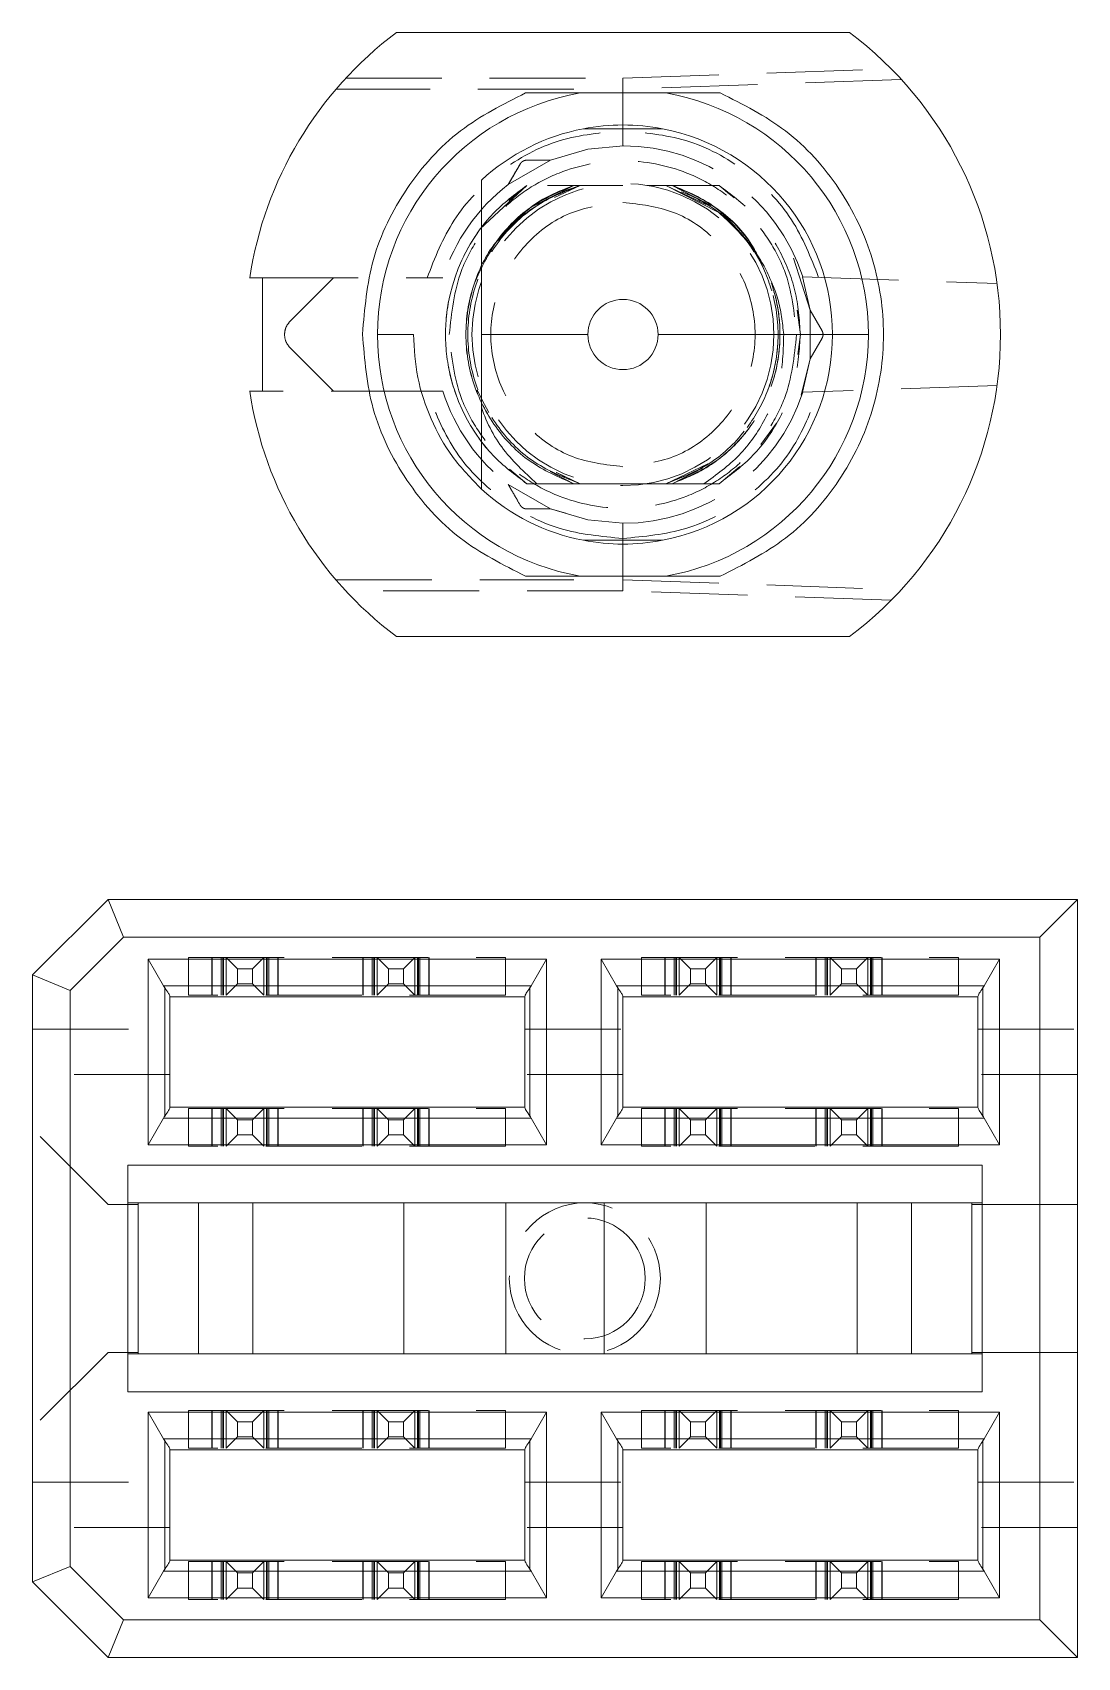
# Model space of a CAD drawing. Header units: millimetres. Extents: x 5 to 589, y 5 to 415.
# Drawn here: x 296.09 to 309.93, y 303.46 to 324.98 of the extents above; entities that cross this region are included whole.
import ezdxf

# ---------------------------------------------------------------- set-up
doc = ezdxf.new("R2010")
doc.units = ezdxf.units.MM
doc.linetypes.add('HIDDEN', pattern=[1.905, 1.27, -0.635])

msp = doc.modelspace()

# ---------------------------------------------------------------- linework, layer by layer
at = {"color": 7, "linetype": 'Continuous', "lineweight": 15}
for p, q in [((306.912, 324.984), (300.912, 324.984)), ((298.968, 321.734), (299.137, 321.734)), ((299.137, 321.734), (299.137, 320.234)), ((300.662, 320.984), (301.137, 320.984)), ((303.447, 320.984), (302.037, 320.984)), ((306.687, 320.984), (304.377, 320.984)), ((306.687, 320.984), (307.162, 320.984)), ((298.968, 320.234), (299.137, 320.234)), ((300.912, 316.984), (306.912, 316.984)), ((297.092, 313.504), (296.092, 312.504)), ((297.299, 313.004), (297.092, 313.504)), ((309.932, 313.504), (297.092, 313.504)), ((309.932, 313.504), (309.432, 313.004)), ((309.932, 303.464), (309.932, 313.504)), ((296.592, 312.297), (297.299, 313.004)), ((309.432, 313.004), (297.299, 313.004)), ((309.432, 303.964), (309.432, 313.004)), ((297.623, 310.254), (297.623, 312.714)), ((297.623, 312.714), (297.827, 312.36)), ((297.623, 312.714), (302.901, 312.714)), ((302.901, 312.714), (302.696, 312.36)), ((302.901, 312.714), (302.901, 310.254)), ((303.623, 312.714), (308.901, 312.714)), ((303.623, 310.254), (303.623, 312.714)), ((303.623, 312.714), (303.827, 312.36)), ((308.901, 312.714), (308.696, 312.36)), ((308.901, 312.714), (308.901, 310.254)), ((296.092, 304.464), (296.092, 312.504)), ((296.592, 312.297), (296.092, 312.504)), ((296.592, 312.297), (296.592, 304.671)), ((302.696, 312.36), (297.827, 312.36)), ((297.845, 312.332), (297.845, 310.635)), ((302.679, 312.332), (302.679, 310.635)), ((308.696, 312.36), (303.827, 312.36)), ((303.845, 312.332), (303.845, 310.635)), ((308.679, 312.332), (308.679, 310.635)), ((297.912, 310.749), (297.912, 312.219)), ((302.612, 312.214), (297.912, 312.214)), ((302.612, 310.749), (302.612, 312.219)), ((303.912, 310.749), (303.912, 312.219)), ((308.612, 312.214), (303.912, 312.214)), ((308.612, 310.749), (308.612, 312.219)), ((302.612, 310.754), (297.912, 310.754)), ((308.612, 310.754), (303.912, 310.754)), ((297.827, 310.607), (297.623, 310.254)), ((297.827, 310.607), (302.696, 310.607)), ((302.696, 310.607), (302.901, 310.254)), ((303.623, 310.254), (303.827, 310.607)), ((303.827, 310.607), (308.696, 310.607)), ((308.696, 310.607), (308.901, 310.254)), ((302.901, 310.254), (297.623, 310.254)), ((308.901, 310.254), (303.623, 310.254)), ((297.356, 309.984), (308.668, 309.984)), ((297.356, 306.984), (297.356, 309.984)), ((308.668, 309.984), (308.668, 306.984)), ((297.356, 309.484), (308.668, 309.484)), ((297.492, 309.464), (297.356, 309.464)), ((297.492, 309.484), (297.492, 309.464)), ((297.492, 307.504), (297.492, 309.464)), ((298.292, 307.484), (298.292, 309.484)), ((299.012, 307.484), (299.012, 309.484)), ((301.012, 307.484), (301.012, 309.484)), ((302.362, 307.484), (302.362, 309.484)), ((303.662, 307.484), (303.662, 309.484)), ((305.012, 307.484), (305.012, 309.484)), ((307.012, 309.484), (307.012, 307.484)), ((307.732, 309.484), (307.732, 307.484)), ((308.532, 309.484), (308.532, 309.464)), ((308.668, 309.464), (308.532, 309.464)), ((308.532, 307.504), (308.532, 309.464)), ((297.492, 307.504), (297.356, 307.504)), ((297.356, 307.484), (308.668, 307.484)), ((297.492, 307.504), (297.492, 307.484)), ((308.532, 307.504), (308.532, 307.484)), ((308.668, 307.504), (308.532, 307.504)), ((308.668, 306.984), (297.356, 306.984)), ((297.623, 306.714), (302.901, 306.714)), ((297.623, 304.254), (297.623, 306.714)), ((297.623, 306.714), (297.827, 306.36)), ((302.696, 306.36), (302.901, 306.714)), ((302.901, 306.714), (302.901, 304.254)), ((303.623, 306.714), (308.901, 306.714)), ((303.623, 304.254), (303.623, 306.714)), ((303.623, 306.714), (303.827, 306.36)), ((308.901, 306.714), (308.696, 306.36)), ((308.901, 306.714), (308.901, 304.254)), ((297.827, 306.36), (302.696, 306.36)), ((297.845, 306.332), (297.845, 304.635)), ((302.679, 306.332), (302.679, 304.635)), ((303.827, 306.36), (308.696, 306.36)), ((303.845, 306.332), (303.845, 304.635)), ((308.679, 306.332), (308.679, 304.635)), ((297.912, 304.749), (297.912, 306.219)), ((297.912, 306.214), (302.612, 306.214)), ((302.612, 306.219), (302.612, 304.749)), ((303.912, 304.749), (303.912, 306.219)), ((303.912, 306.214), (308.612, 306.214)), ((308.612, 306.219), (308.612, 304.749)), ((302.612, 304.754), (297.912, 304.754)), ((308.612, 304.754), (303.912, 304.754)), ((296.092, 304.464), (296.592, 304.671)), ((296.592, 304.671), (297.299, 303.964)), ((297.827, 304.607), (297.623, 304.254)), ((297.827, 304.607), (302.696, 304.607)), ((302.696, 304.607), (302.901, 304.254)), ((303.827, 304.607), (303.623, 304.254)), ((303.827, 304.607), (308.696, 304.607)), ((308.696, 304.607), (308.901, 304.254)), ((297.092, 303.464), (296.092, 304.464)), ((302.901, 304.254), (297.623, 304.254)), ((308.901, 304.254), (303.623, 304.254)), ((297.299, 303.964), (297.092, 303.464)), ((297.299, 303.964), (309.432, 303.964)), ((309.932, 303.464), (309.432, 303.964)), ((309.932, 303.464), (297.092, 303.464))]:
    msp.add_line(p, q, dxfattribs=at)
at = {"color": 7, "linetype": 'HIDDEN', "lineweight": 0}
for p, q in [((300.241, 324.378), (303.912, 324.378)), ((303.912, 324.378), (307.464, 324.502)), ((303.912, 324.234), (303.912, 324.378)), ((307.598, 324.363), (303.912, 324.234)), ((303.262, 324.234), (300.112, 324.234)), ((303.912, 323.684), (303.912, 324.234)), ((303.912, 323.684), (303.912, 323.484)), ((304.436, 323.709), (304.436, 323.709)), ((302.952, 323.292), (302.393, 322.969)), ((302.393, 322.969), (302.55, 323.242)), ((302.023, 322.382), (302.638, 322.959)), ((302.638, 322.959), (302.402, 322.761)), ((302.689, 322.665), (303.261, 322.959)), ((302.689, 322.665), (303.261, 322.959)), ((302.911, 322.959), (303.261, 322.959)), ((303.007, 322.799), (303.346, 322.959)), ((303.346, 322.959), (303.007, 322.799)), ((303.261, 322.959), (303.02, 322.835)), ((303.597, 322.959), (303.346, 322.959)), ((303.83, 322.959), (303.597, 322.959)), ((303.912, 322.959), (303.644, 322.959)), ((304.478, 322.959), (304.227, 322.959)), ((304.478, 322.959), (305.183, 322.598)), ((304.478, 322.959), (304.948, 322.737)), ((304.948, 322.737), (304.478, 322.959)), ((304.478, 322.959), (305.01, 322.708)), ((305.01, 322.708), (304.478, 322.959)), ((304.478, 322.959), (305.01, 322.708)), ((305.01, 322.708), (304.478, 322.959)), ((305.185, 322.959), (304.563, 322.959)), ((305.01, 322.729), (304.563, 322.959)), ((304.563, 322.959), (305.077, 322.695)), ((305.077, 322.695), (304.563, 322.959)), ((304.563, 322.959), (305.077, 322.695)), ((304.913, 322.959), (305.185, 322.959)), ((305.325, 322.842), (305.185, 322.959)), ((305.383, 322.793), (305.185, 322.959)), ((306.391, 321.307), (306.171, 321.995)), ((299.137, 321.734), (301.318, 321.734)), ((299.504, 321.161), (300.077, 321.734)), ((306.292, 321.749), (308.866, 321.659)), ((306.292, 321.749), (306.391, 321.307)), ((306.262, 320.984), (306.221, 321.308)), ((306.262, 320.984), (306.223, 321.294)), ((306.391, 321.307), (306.549, 321.034)), ((306.391, 320.661), (306.391, 321.307)), ((306.229, 320.719), (306.262, 320.984)), ((306.549, 320.934), (306.391, 320.661)), ((300.077, 320.234), (299.504, 320.807)), ((306.272, 320.183), (306.391, 320.661)), ((306.391, 320.661), (306.292, 320.219)), ((301.318, 320.234), (299.137, 320.234)), ((308.866, 320.309), (306.292, 320.219)), ((305.736, 319.527), (305.947, 319.809)), ((302.41, 319.2), (302.638, 319.009)), ((302.46, 319.158), (302.638, 319.009)), ((302.946, 319.171), (303.261, 319.009)), ((303.346, 319.009), (303.029, 319.159)), ((303.033, 319.156), (303.346, 319.009)), ((305.034, 319.271), (304.478, 319.009)), ((304.478, 319.009), (305.034, 319.271)), ((305.034, 319.271), (304.478, 319.009)), ((304.478, 319.009), (305.034, 319.271)), ((304.563, 319.009), (304.966, 319.216)), ((305.185, 319.009), (305.459, 319.238)), ((302.393, 318.998), (302.952, 318.676)), ((302.638, 319.009), (303.261, 319.009)), ((303.261, 319.009), (302.638, 319.009)), ((302.638, 319.009), (303.597, 319.009)), ((303.597, 319.009), (304.227, 319.009)), ((304.227, 319.009), (304.985, 319.009)), ((304.563, 319.009), (305.185, 319.009)), ((304.985, 319.009), (304.563, 319.009)), ((302.952, 318.676), (302.637, 318.676)), ((302.952, 318.676), (303.154, 318.618)), ((303.912, 318.484), (303.912, 318.284)), ((303.912, 317.734), (303.912, 318.284)), ((300.112, 317.734), (303.262, 317.734)), ((303.912, 317.734), (307.598, 317.605)), ((303.912, 317.734), (303.912, 317.59)), ((303.912, 317.59), (300.241, 317.59)), ((307.464, 317.465), (303.912, 317.589)), ((298.157, 312.234), (298.157, 312.734)), ((298.157, 312.734), (302.357, 312.734)), ((298.467, 312.734), (298.467, 312.234)), ((298.472, 312.234), (298.472, 312.734)), ((298.592, 312.234), (298.592, 312.734)), ((298.592, 312.734), (298.592, 312.234)), ((298.612, 312.734), (298.612, 312.234)), ((298.622, 312.234), (298.622, 312.734)), ((298.622, 312.234), (298.622, 312.734)), ((298.657, 312.234), (298.657, 312.734)), ((298.657, 312.734), (298.807, 312.584)), ((299.157, 312.734), (299.007, 312.584)), ((299.157, 312.734), (299.157, 312.234)), ((299.192, 312.734), (299.192, 312.234)), ((299.192, 312.734), (299.192, 312.234)), ((299.202, 312.734), (299.202, 312.234)), ((299.221, 312.234), (299.221, 312.734)), ((299.222, 312.734), (299.222, 312.234)), ((299.342, 312.734), (299.342, 312.234)), ((299.347, 312.234), (299.347, 312.734)), ((300.467, 312.734), (300.467, 312.234)), ((300.472, 312.234), (300.472, 312.734)), ((300.592, 312.234), (300.592, 312.734)), ((300.592, 312.734), (300.592, 312.234)), ((300.612, 312.734), (300.612, 312.234)), ((300.622, 312.234), (300.622, 312.734)), ((300.622, 312.234), (300.622, 312.734)), ((300.657, 312.234), (300.657, 312.734)), ((300.657, 312.734), (300.807, 312.584)), ((301.007, 312.584), (301.157, 312.734)), ((301.157, 312.734), (301.157, 312.234)), ((301.192, 312.734), (301.192, 312.234)), ((301.192, 312.734), (301.192, 312.234)), ((301.202, 312.734), (301.202, 312.234)), ((301.221, 312.234), (301.221, 312.734)), ((301.222, 312.734), (301.222, 312.234)), ((301.342, 312.734), (301.342, 312.234)), ((301.347, 312.234), (301.347, 312.734)), ((302.357, 312.734), (302.357, 312.234)), ((304.157, 312.234), (304.157, 312.734)), ((304.157, 312.734), (308.357, 312.734)), ((304.467, 312.734), (304.467, 312.234)), ((304.472, 312.234), (304.472, 312.734)), ((304.592, 312.234), (304.592, 312.734)), ((304.592, 312.734), (304.592, 312.234)), ((304.612, 312.734), (304.612, 312.234)), ((304.622, 312.234), (304.622, 312.734)), ((304.622, 312.234), (304.622, 312.734)), ((304.657, 312.234), (304.657, 312.734)), ((304.657, 312.734), (304.807, 312.584)), ((305.157, 312.734), (305.007, 312.584)), ((305.157, 312.734), (305.157, 312.234)), ((305.192, 312.734), (305.192, 312.234)), ((305.192, 312.734), (305.192, 312.234)), ((305.202, 312.734), (305.202, 312.234)), ((305.221, 312.234), (305.221, 312.734)), ((305.222, 312.734), (305.222, 312.234)), ((305.342, 312.734), (305.342, 312.234)), ((305.347, 312.234), (305.347, 312.734)), ((306.467, 312.734), (306.467, 312.234)), ((306.472, 312.234), (306.472, 312.734)), ((306.592, 312.234), (306.592, 312.734)), ((306.592, 312.734), (306.592, 312.234)), ((306.612, 312.734), (306.612, 312.234)), ((306.622, 312.234), (306.622, 312.734)), ((306.622, 312.234), (306.622, 312.734)), ((306.657, 312.234), (306.657, 312.734)), ((306.657, 312.734), (306.807, 312.584)), ((307.007, 312.584), (307.157, 312.734)), ((307.157, 312.734), (307.157, 312.234)), ((307.192, 312.734), (307.192, 312.234)), ((307.192, 312.734), (307.192, 312.234)), ((307.202, 312.734), (307.202, 312.234)), ((307.221, 312.234), (307.221, 312.734)), ((307.222, 312.734), (307.222, 312.234)), ((307.342, 312.734), (307.342, 312.234)), ((307.347, 312.234), (307.347, 312.734)), ((308.357, 312.734), (308.357, 312.234)), ((299.007, 312.584), (298.807, 312.584)), ((298.807, 312.584), (298.807, 312.384)), ((299.007, 312.584), (299.007, 312.384)), ((300.807, 312.584), (301.007, 312.584)), ((300.807, 312.584), (300.807, 312.384)), ((301.007, 312.584), (301.007, 312.384)), ((304.807, 312.584), (304.807, 312.384)), ((305.007, 312.584), (304.807, 312.584)), ((305.007, 312.584), (305.007, 312.384)), ((306.807, 312.584), (307.007, 312.584)), ((306.807, 312.584), (306.807, 312.384)), ((307.007, 312.584), (307.007, 312.384)), ((298.657, 312.234), (298.807, 312.384)), ((298.807, 312.384), (299.007, 312.384)), ((299.007, 312.384), (299.157, 312.234)), ((300.807, 312.384), (300.657, 312.234)), ((300.807, 312.384), (301.007, 312.384)), ((301.007, 312.384), (301.157, 312.234)), ((304.657, 312.234), (304.807, 312.384)), ((304.807, 312.384), (305.007, 312.384)), ((305.007, 312.384), (305.157, 312.234)), ((306.807, 312.384), (306.657, 312.234)), ((306.807, 312.384), (307.007, 312.384)), ((307.007, 312.384), (307.157, 312.234)), ((302.357, 312.234), (298.157, 312.234)), ((308.357, 312.234), (304.157, 312.234)), ((296.092, 311.784), (297.912, 311.784)), ((302.612, 311.784), (303.912, 311.784)), ((308.612, 311.784), (309.932, 311.784)), ((297.912, 311.184), (296.092, 311.184)), ((303.912, 311.184), (302.612, 311.184)), ((309.932, 311.184), (308.612, 311.184)), ((298.157, 310.234), (298.157, 310.734)), ((298.157, 310.734), (302.357, 310.734)), ((298.467, 310.734), (298.467, 310.234)), ((298.472, 310.234), (298.472, 310.734)), ((298.592, 310.234), (298.592, 310.734)), ((298.592, 310.734), (298.592, 310.234)), ((298.612, 310.734), (298.612, 310.234)), ((298.622, 310.234), (298.622, 310.734)), ((298.622, 310.234), (298.622, 310.734)), ((298.657, 310.234), (298.657, 310.734)), ((298.657, 310.734), (298.807, 310.584)), ((299.007, 310.584), (298.807, 310.584)), ((298.807, 310.584), (298.807, 310.384)), ((299.157, 310.734), (299.007, 310.584)), ((299.007, 310.584), (299.007, 310.384)), ((299.157, 310.734), (299.157, 310.234)), ((299.192, 310.734), (299.192, 310.234)), ((299.192, 310.734), (299.192, 310.234)), ((299.202, 310.734), (299.202, 310.234)), ((299.221, 310.234), (299.221, 310.734)), ((299.222, 310.734), (299.222, 310.234)), ((299.342, 310.734), (299.342, 310.234)), ((299.347, 310.234), (299.347, 310.734)), ((300.467, 310.734), (300.467, 310.234)), ((300.472, 310.234), (300.472, 310.734)), ((300.592, 310.234), (300.592, 310.734)), ((300.592, 310.734), (300.592, 310.234)), ((300.612, 310.734), (300.612, 310.234)), ((300.622, 310.234), (300.622, 310.734)), ((300.622, 310.234), (300.622, 310.734)), ((300.657, 310.234), (300.657, 310.734)), ((300.657, 310.734), (300.807, 310.584)), ((300.807, 310.584), (301.007, 310.584)), ((300.807, 310.584), (300.807, 310.384)), ((301.007, 310.584), (301.157, 310.734)), ((301.007, 310.584), (301.007, 310.384)), ((301.157, 310.734), (301.157, 310.234)), ((301.192, 310.734), (301.192, 310.234)), ((301.192, 310.734), (301.192, 310.234)), ((301.202, 310.734), (301.202, 310.234)), ((301.221, 310.234), (301.221, 310.734)), ((301.222, 310.734), (301.222, 310.234)), ((301.342, 310.734), (301.342, 310.234)), ((301.347, 310.234), (301.347, 310.734)), ((302.357, 310.734), (302.357, 310.234)), ((304.157, 310.234), (304.157, 310.734)), ((304.157, 310.734), (308.357, 310.734)), ((304.467, 310.734), (304.467, 310.234)), ((304.472, 310.234), (304.472, 310.734)), ((304.592, 310.234), (304.592, 310.734)), ((304.592, 310.734), (304.592, 310.234)), ((304.612, 310.734), (304.612, 310.234)), ((304.622, 310.234), (304.622, 310.734)), ((304.622, 310.234), (304.622, 310.734)), ((304.657, 310.234), (304.657, 310.734)), ((304.657, 310.734), (304.807, 310.584)), ((304.807, 310.584), (304.807, 310.384)), ((305.007, 310.584), (304.807, 310.584)), ((305.157, 310.734), (305.007, 310.584)), ((305.007, 310.584), (305.007, 310.384)), ((305.157, 310.734), (305.157, 310.234)), ((305.192, 310.734), (305.192, 310.234)), ((305.192, 310.734), (305.192, 310.234)), ((305.202, 310.734), (305.202, 310.234)), ((305.221, 310.234), (305.221, 310.734)), ((305.222, 310.734), (305.222, 310.234)), ((305.342, 310.734), (305.342, 310.234)), ((305.347, 310.234), (305.347, 310.734)), ((306.467, 310.734), (306.467, 310.234)), ((306.472, 310.234), (306.472, 310.734)), ((306.592, 310.234), (306.592, 310.734)), ((306.592, 310.734), (306.592, 310.234)), ((306.612, 310.734), (306.612, 310.234)), ((306.622, 310.234), (306.622, 310.734)), ((306.622, 310.234), (306.622, 310.734)), ((306.657, 310.234), (306.657, 310.734)), ((306.657, 310.734), (306.807, 310.584)), ((306.807, 310.584), (307.007, 310.584)), ((306.807, 310.584), (306.807, 310.384)), ((307.007, 310.584), (307.157, 310.734)), ((307.007, 310.584), (307.007, 310.384)), ((307.157, 310.734), (307.157, 310.234)), ((307.192, 310.734), (307.192, 310.234)), ((307.192, 310.734), (307.192, 310.234)), ((307.202, 310.734), (307.202, 310.234)), ((307.221, 310.234), (307.221, 310.734)), ((307.222, 310.734), (307.222, 310.234)), ((307.342, 310.734), (307.342, 310.234)), ((307.347, 310.234), (307.347, 310.734)), ((308.357, 310.734), (308.357, 310.234)), ((297.092, 309.464), (296.092, 310.464)), ((298.657, 310.234), (298.807, 310.384)), ((298.807, 310.384), (299.007, 310.384)), ((299.007, 310.384), (299.157, 310.234)), ((300.807, 310.384), (300.657, 310.234)), ((300.807, 310.384), (301.007, 310.384)), ((301.007, 310.384), (301.157, 310.234)), ((304.657, 310.234), (304.807, 310.384)), ((304.807, 310.384), (305.007, 310.384)), ((305.007, 310.384), (305.157, 310.234)), ((306.807, 310.384), (306.657, 310.234)), ((306.807, 310.384), (307.007, 310.384)), ((307.007, 310.384), (307.157, 310.234)), ((302.357, 310.234), (298.157, 310.234)), ((308.357, 310.234), (304.157, 310.234)), ((297.356, 309.464), (297.092, 309.464)), ((309.932, 309.464), (308.668, 309.464)), ((297.092, 307.504), (296.092, 306.504)), ((297.092, 307.504), (297.356, 307.504)), ((309.932, 307.504), (308.668, 307.504)), ((298.157, 306.234), (298.157, 306.734)), ((298.157, 306.734), (302.357, 306.734)), ((298.467, 306.734), (298.467, 306.234)), ((298.472, 306.234), (298.472, 306.734)), ((298.592, 306.234), (298.592, 306.734)), ((298.592, 306.734), (298.592, 306.234)), ((298.612, 306.734), (298.612, 306.234)), ((298.622, 306.234), (298.622, 306.734)), ((298.622, 306.234), (298.622, 306.734)), ((298.657, 306.234), (298.657, 306.734)), ((298.657, 306.734), (298.807, 306.584)), ((299.157, 306.734), (299.007, 306.584)), ((299.157, 306.734), (299.157, 306.234)), ((299.192, 306.734), (299.192, 306.234)), ((299.192, 306.734), (299.192, 306.234)), ((299.202, 306.734), (299.202, 306.234)), ((299.221, 306.234), (299.221, 306.734)), ((299.222, 306.734), (299.222, 306.234)), ((299.342, 306.734), (299.342, 306.234)), ((299.347, 306.234), (299.347, 306.734)), ((300.467, 306.734), (300.467, 306.234)), ((300.472, 306.234), (300.472, 306.734)), ((300.592, 306.234), (300.592, 306.734)), ((300.592, 306.734), (300.592, 306.234)), ((300.612, 306.734), (300.612, 306.234)), ((300.622, 306.234), (300.622, 306.734)), ((300.622, 306.234), (300.622, 306.734)), ((300.657, 306.234), (300.657, 306.734)), ((300.657, 306.734), (300.807, 306.584)), ((301.007, 306.584), (301.157, 306.734)), ((301.157, 306.734), (301.157, 306.234)), ((301.192, 306.734), (301.192, 306.234)), ((301.192, 306.734), (301.192, 306.234)), ((301.202, 306.734), (301.202, 306.234)), ((301.221, 306.234), (301.221, 306.734)), ((301.222, 306.734), (301.222, 306.234)), ((301.342, 306.734), (301.342, 306.234)), ((301.347, 306.234), (301.347, 306.734)), ((302.357, 306.734), (302.357, 306.234)), ((304.157, 306.234), (304.157, 306.734)), ((304.157, 306.734), (308.357, 306.734)), ((304.467, 306.734), (304.467, 306.234)), ((304.472, 306.234), (304.472, 306.734)), ((304.592, 306.234), (304.592, 306.734)), ((304.592, 306.734), (304.592, 306.234)), ((304.612, 306.734), (304.612, 306.234)), ((304.622, 306.234), (304.622, 306.734)), ((304.622, 306.234), (304.622, 306.734)), ((304.657, 306.234), (304.657, 306.734)), ((304.657, 306.734), (304.807, 306.584)), ((305.157, 306.734), (305.007, 306.584)), ((305.157, 306.734), (305.157, 306.234)), ((305.192, 306.734), (305.192, 306.234)), ((305.192, 306.734), (305.192, 306.234)), ((305.202, 306.734), (305.202, 306.234)), ((305.221, 306.234), (305.221, 306.734)), ((305.222, 306.734), (305.222, 306.234)), ((305.342, 306.734), (305.342, 306.234)), ((305.347, 306.234), (305.347, 306.734)), ((306.467, 306.734), (306.467, 306.234)), ((306.472, 306.234), (306.472, 306.734)), ((306.592, 306.234), (306.592, 306.734)), ((306.592, 306.734), (306.592, 306.234)), ((306.612, 306.734), (306.612, 306.234)), ((306.622, 306.234), (306.622, 306.734)), ((306.622, 306.234), (306.622, 306.734)), ((306.657, 306.234), (306.657, 306.734)), ((306.657, 306.734), (306.807, 306.584)), ((307.007, 306.584), (307.157, 306.734)), ((307.157, 306.734), (307.157, 306.234)), ((307.192, 306.734), (307.192, 306.234)), ((307.192, 306.734), (307.192, 306.234)), ((307.202, 306.734), (307.202, 306.234)), ((307.221, 306.234), (307.221, 306.734)), ((307.222, 306.734), (307.222, 306.234)), ((307.342, 306.734), (307.342, 306.234)), ((307.347, 306.234), (307.347, 306.734)), ((308.357, 306.734), (308.357, 306.234)), ((299.007, 306.584), (298.807, 306.584)), ((298.807, 306.584), (298.807, 306.384)), ((299.007, 306.584), (299.007, 306.384)), ((300.807, 306.584), (301.007, 306.584)), ((300.807, 306.584), (300.807, 306.384)), ((301.007, 306.584), (301.007, 306.384)), ((305.007, 306.584), (304.807, 306.584)), ((304.807, 306.584), (304.807, 306.384)), ((305.007, 306.584), (305.007, 306.384)), ((306.807, 306.584), (307.007, 306.584)), ((306.807, 306.584), (306.807, 306.384)), ((307.007, 306.584), (307.007, 306.384)), ((302.357, 306.234), (298.157, 306.234)), ((298.657, 306.234), (298.807, 306.384)), ((298.807, 306.384), (299.007, 306.384)), ((299.007, 306.384), (299.157, 306.234)), ((300.807, 306.384), (300.657, 306.234)), ((300.807, 306.384), (301.007, 306.384)), ((301.007, 306.384), (301.157, 306.234)), ((308.357, 306.234), (304.157, 306.234)), ((304.657, 306.234), (304.807, 306.384)), ((304.807, 306.384), (305.007, 306.384)), ((305.007, 306.384), (305.157, 306.234)), ((306.807, 306.384), (306.657, 306.234)), ((306.807, 306.384), (307.007, 306.384)), ((307.007, 306.384), (307.157, 306.234)), ((296.092, 305.784), (297.912, 305.784)), ((302.612, 305.784), (303.912, 305.784)), ((308.612, 305.784), (309.932, 305.784)), ((297.912, 305.184), (296.092, 305.184)), ((303.912, 305.184), (302.612, 305.184)), ((309.932, 305.184), (308.612, 305.184)), ((298.157, 304.234), (298.157, 304.734)), ((298.157, 304.734), (302.357, 304.734)), ((298.467, 304.734), (298.467, 304.234)), ((298.472, 304.234), (298.472, 304.734)), ((298.592, 304.234), (298.592, 304.734)), ((298.592, 304.734), (298.592, 304.234)), ((298.612, 304.734), (298.612, 304.234)), ((298.622, 304.234), (298.622, 304.734)), ((298.622, 304.234), (298.622, 304.734)), ((298.657, 304.234), (298.657, 304.734)), ((298.657, 304.734), (298.807, 304.584)), ((299.157, 304.734), (299.007, 304.584)), ((299.157, 304.734), (299.157, 304.234)), ((299.192, 304.734), (299.192, 304.234)), ((299.192, 304.734), (299.192, 304.234)), ((299.202, 304.734), (299.202, 304.234)), ((299.221, 304.234), (299.221, 304.734)), ((299.222, 304.734), (299.222, 304.234)), ((299.342, 304.734), (299.342, 304.234)), ((299.347, 304.234), (299.347, 304.734)), ((300.467, 304.734), (300.467, 304.234)), ((300.472, 304.234), (300.472, 304.734)), ((300.592, 304.234), (300.592, 304.734)), ((300.592, 304.734), (300.592, 304.234)), ((300.612, 304.734), (300.612, 304.234)), ((300.622, 304.234), (300.622, 304.734)), ((300.622, 304.234), (300.622, 304.734)), ((300.657, 304.234), (300.657, 304.734)), ((300.657, 304.734), (300.807, 304.584)), ((301.007, 304.584), (301.157, 304.734)), ((301.157, 304.734), (301.157, 304.234)), ((301.192, 304.734), (301.192, 304.234)), ((301.192, 304.734), (301.192, 304.234)), ((301.202, 304.734), (301.202, 304.234)), ((301.221, 304.234), (301.221, 304.734)), ((301.222, 304.734), (301.222, 304.234)), ((301.342, 304.734), (301.342, 304.234)), ((301.347, 304.234), (301.347, 304.734)), ((302.357, 304.734), (302.357, 304.234)), ((304.157, 304.234), (304.157, 304.734)), ((304.157, 304.734), (308.357, 304.734)), ((304.467, 304.734), (304.467, 304.234)), ((304.472, 304.234), (304.472, 304.734)), ((304.592, 304.234), (304.592, 304.734)), ((304.592, 304.734), (304.592, 304.234)), ((304.612, 304.734), (304.612, 304.234)), ((304.622, 304.234), (304.622, 304.734)), ((304.622, 304.234), (304.622, 304.734)), ((304.657, 304.234), (304.657, 304.734)), ((304.657, 304.734), (304.807, 304.584)), ((305.157, 304.734), (305.007, 304.584)), ((305.157, 304.734), (305.157, 304.234)), ((305.192, 304.734), (305.192, 304.234)), ((305.192, 304.734), (305.192, 304.234)), ((305.202, 304.734), (305.202, 304.234)), ((305.221, 304.234), (305.221, 304.734)), ((305.222, 304.734), (305.222, 304.234)), ((305.342, 304.734), (305.342, 304.234)), ((305.347, 304.234), (305.347, 304.734)), ((306.467, 304.734), (306.467, 304.234)), ((306.472, 304.234), (306.472, 304.734)), ((306.592, 304.234), (306.592, 304.734)), ((306.592, 304.734), (306.592, 304.234)), ((306.612, 304.734), (306.612, 304.234)), ((306.622, 304.234), (306.622, 304.734)), ((306.622, 304.234), (306.622, 304.734)), ((306.657, 304.234), (306.657, 304.734)), ((306.657, 304.734), (306.807, 304.584)), ((307.007, 304.584), (307.157, 304.734)), ((307.157, 304.734), (307.157, 304.234)), ((307.192, 304.734), (307.192, 304.234)), ((307.192, 304.734), (307.192, 304.234)), ((307.202, 304.734), (307.202, 304.234)), ((307.221, 304.234), (307.221, 304.734)), ((307.222, 304.734), (307.222, 304.234)), ((307.342, 304.734), (307.342, 304.234)), ((307.347, 304.234), (307.347, 304.734)), ((308.357, 304.734), (308.357, 304.234)), ((299.007, 304.584), (298.807, 304.584)), ((298.807, 304.584), (298.807, 304.384)), ((299.007, 304.584), (299.007, 304.384)), ((300.807, 304.584), (301.007, 304.584)), ((300.807, 304.584), (300.807, 304.384)), ((301.007, 304.584), (301.007, 304.384)), ((305.007, 304.584), (304.807, 304.584)), ((304.807, 304.584), (304.807, 304.384)), ((305.007, 304.584), (305.007, 304.384)), ((306.807, 304.584), (307.007, 304.584)), ((306.807, 304.584), (306.807, 304.384)), ((307.007, 304.584), (307.007, 304.384)), ((298.657, 304.234), (298.807, 304.384)), ((298.807, 304.384), (299.007, 304.384)), ((299.007, 304.384), (299.157, 304.234)), ((300.807, 304.384), (300.657, 304.234)), ((300.807, 304.384), (301.007, 304.384)), ((301.007, 304.384), (301.157, 304.234)), ((304.657, 304.234), (304.807, 304.384)), ((304.807, 304.384), (305.007, 304.384)), ((305.007, 304.384), (305.157, 304.234)), ((306.807, 304.384), (306.657, 304.234)), ((306.807, 304.384), (307.007, 304.384)), ((307.007, 304.384), (307.157, 304.234)), ((302.357, 304.234), (298.157, 304.234)), ((308.357, 304.234), (304.157, 304.234))]:
    msp.add_line(p, q, dxfattribs=at)
at = {"color": 7, "linetype": 'HIDDEN', "lineweight": 0, "flags": 128}
for points in [[(302.952, 323.292), (303.446, 323.44), (303.92, 323.484)], [(302.638, 322.959), (302.638, 322.959)], [(303.346, 322.959), (303.346, 322.959)], [(303.346, 322.959), (303.346, 322.959)], [(303.346, 322.959), (303.346, 322.959)], [(303.346, 322.959), (303.346, 322.959)], [(303.346, 322.959), (303.346, 322.959)], [(304.478, 322.959), (304.478, 322.959)], [(304.478, 322.959), (304.478, 322.959)], [(304.478, 322.959), (304.478, 322.959)], [(304.478, 322.959), (304.478, 322.959)], [(304.478, 322.959), (304.478, 322.959)], [(304.478, 322.959), (304.478, 322.959)], [(304.478, 322.959), (304.478, 322.959)], [(304.478, 322.959), (304.478, 322.959)], [(305.185, 322.959), (305.185, 322.959)], [(301.983, 320.208), (301.979, 320.236), (301.979, 320.245), (301.979, 320.247), (301.979, 320.247), (301.98, 320.248), (301.98, 320.248), (301.98, 320.248), (301.98, 320.248), (301.98, 320.248), (301.98, 320.248), (301.98, 320.248), (301.98, 320.248), (301.979, 320.248), (301.979, 320.248), (301.979, 320.248), (301.979, 320.248), (301.979, 320.248), (301.979, 320.248), (301.979, 320.248), (301.98, 320.248), (301.98, 320.248), (301.98, 320.248), (301.98, 320.248), (301.98, 320.248), (301.98, 320.248), (301.98, 320.248), (301.98, 320.248), (301.98, 320.248), (301.981, 320.248), (301.981, 320.247), (301.984, 320.245), (302.048, 320.115), (302.135, 319.952)], [(305.691, 319.957), (305.691, 319.957)], [(304.939, 319.205), (304.939, 319.205)], [(302.638, 319.009), (302.638, 319.009)], [(302.638, 319.009), (302.638, 319.009)], [(302.638, 319.009), (302.638, 319.009)], [(302.638, 319.009), (302.638, 319.009)], [(302.638, 319.009), (302.638, 319.009)], [(302.638, 319.009), (302.638, 319.009)], [(302.638, 319.009), (302.638, 319.009)], [(302.638, 319.009), (302.638, 319.009)], [(303.597, 319.009), (303.597, 319.009)], [(304.227, 319.009), (304.227, 319.009)], [(305.185, 319.009), (305.185, 319.009)], [(305.185, 319.009), (305.185, 319.009)], [(305.185, 319.009), (305.185, 319.009)], [(305.185, 319.009), (305.185, 319.009)], [(305.185, 319.009), (305.185, 319.009)], [(305.185, 319.009), (305.185, 319.009)], [(305.185, 319.009), (305.185, 319.009)], [(303.912, 318.484), (303.446, 318.528), (302.952, 318.676)]]:
    msp.add_lwpolyline(points, dxfattribs=at)
at = {"color": 7, "linetype": 'HIDDEN', "lineweight": 0}
for centre, radius in [((303.912, 320.984), 2), ((303.407, 308.484), 1), ((303.407, 308.484), 0.8)]:
    msp.add_circle(centre, radius, dxfattribs=at)
at = {"color": 7, "linetype": 'Continuous', "lineweight": 15}
for radius, start, end in [(5, 126.8699, 171.3731), (5, 306.8699, 53.1301), (3.25, 100.0633, 180), (3.25, 0, 79.9367), (2.775, 100.8932, 132.5066), (2.775, 79.1068, 100.8929), (2.775, 0, 79.1071), (0.465, 0, 180), (3.25, 180, 259.9367), (0.465, 180, 0), (2.775, 280.8929, 0), (3.25, 280.0633, 0), (5, 188.6269, 233.1301), (2.775, 227.4934, 259.1071), (2.775, 259.1067, 280.8938)]:
    msp.add_arc((303.912, 320.984), radius, start, end, dxfattribs=at)
at = {"color": 7, "linetype": 'HIDDEN', "lineweight": 0}
for radius, start, end in [(2.5, 17.8157, 90), (2.5, 127.4202, 162.5424), (2.35, 143.5058, 237.1851), (2.5, 197.4576, 232.5798), (2.5, 270, 342.1843)]:
    msp.add_arc((303.912, 320.984), radius, start, end, dxfattribs=at)
at = {"color": 7, "linetype": 'Continuous', "lineweight": 15}
for centre, start_param, end_param in [((298.031, 312.714), 2.356194, 2.438914), ((302.492, 312.714), 3.844272, 3.926991), ((304.031, 312.714), 2.356194, 2.438914), ((308.492, 312.714), 3.844272, 3.926991), ((298.031, 310.254), 0.702679, 0.785398), ((302.492, 310.254), 5.497787, 5.580506), ((304.031, 310.254), 0.702679, 0.785398), ((308.492, 310.254), 5.497787, 5.580506), ((298.031, 306.714), 2.356194, 2.438914), ((302.492, 306.714), 3.844272, 3.926991), ((304.031, 306.714), 2.356194, 2.438914), ((308.492, 306.714), 3.844272, 3.926991), ((298.031, 304.254), 0.702679, 0.785398), ((302.492, 304.254), 5.497787, 5.580506), ((304.031, 304.254), 0.702679, 0.785398), ((308.492, 304.254), 5.497787, 5.580506)]:
    msp.add_ellipse(centre, major_axis=(0, 0.5), ratio=0.57735, start_param=start_param, end_param=end_param, dxfattribs=at)
for points, knots in [([(300.462, 320.99), (300.491, 321.323), (300.549, 322.006), (301.015, 322.943), (301.712, 323.725), (302.324, 324.033), (302.623, 324.184)], [0, 0, 0, 0, 0.244423, 0.499999, 0.755576, 1, 1, 1, 1]), ([(302.623, 324.184), (302.757, 324.184), (302.931, 324.184), (303.125, 324.184), (303.206, 324.184), (303.26, 324.184), (303.299, 324.184), (303.326, 324.184), (303.34, 324.184), (303.344, 324.184), (303.344, 324.184), (303.344, 324.184)], [0, 0, 0, 0, 0.52193, 0.674707, 0.779637, 0.851731, 0.901665, 0.954566, 0.975881, 0.993095, 1, 1, 1, 1]), ([(303.344, 324.184), (303.52, 324.184), (303.872, 324.184), (304.266, 324.184), (304.458, 324.184), (304.48, 324.184)], [0, 0, 0, 0, 0.4691, 0.939613, 1, 1, 1, 1]), ([(304.48, 324.184), (304.48, 324.184), (304.482, 324.184), (304.493, 324.184), (304.537, 324.184), (304.733, 324.184), (304.967, 324.184), (305.163, 324.184), (305.201, 324.184)], [0, 0, 0, 0, 0.01693, 0.0393, 0.081694, 0.236198, 0.852157, 1, 1, 1, 1]), ([(305.201, 324.184), (305.5, 324.033), (306.112, 323.724), (306.814, 322.941), (307.263, 322.001), (307.41, 320.984), (307.263, 319.967), (306.814, 319.027), (306.112, 318.244), (305.5, 317.935), (305.201, 317.784)], [0, 0, 0, 0, 0.122204, 0.25, 0.377796, 0.5, 0.622204, 0.75, 0.877796, 1, 1, 1, 1]), ([(304.436, 323.709), (304.146, 323.709), (303.793, 323.709), (303.449, 323.709), (303.388, 323.709)], [0, 0, 0, 0, 0.821486, 1, 1, 1, 1]), ([(302.037, 323.03), (302.037, 322.592), (302.037, 321.989), (302.037, 321.2), (302.037, 320.984)], [0, 0, 0, 0, 0.7257586, 1, 1, 1, 1]), ([(302.623, 317.784), (302.323, 317.935), (301.71, 318.244), (301.012, 319.029), (300.546, 319.971), (300.49, 320.655), (300.462, 320.99)], [0, 0, 0, 0, 0.244391, 0.499999, 0.755608, 1, 1, 1, 1]), ([(301.137, 320.984), (301.148, 320.792), (301.171, 320.409), (301.356, 319.859), (301.636, 319.352), (301.903, 319.076), (302.037, 318.938)], [0, 0, 0, 0, 0.25, 0.500001, 0.749999, 1, 1, 1, 1]), ([(302.037, 320.984), (302.037, 320.789), (302.037, 320.285), (302.037, 319.603), (302.037, 319.154), (302.037, 318.938)], [0, 0, 0, 0, 0.2465258, 0.6381396, 1, 1, 1, 1]), ([(303.388, 318.259), (303.678, 318.259), (304.031, 318.259), (304.375, 318.259), (304.436, 318.259)], [0, 0, 0, 0, 0.821497, 1, 1, 1, 1]), ([(302.623, 317.784), (302.757, 317.784), (302.931, 317.784), (303.125, 317.784), (303.206, 317.784), (303.26, 317.784), (303.299, 317.784), (303.326, 317.784), (303.34, 317.784), (303.344, 317.784), (303.344, 317.784), (303.344, 317.784)], [0, 0, 0, 0, 0.52193, 0.674707, 0.779637, 0.851731, 0.901665, 0.954566, 0.975881, 0.993095, 1, 1, 1, 1]), ([(303.344, 317.784), (303.52, 317.784), (303.872, 317.784), (304.266, 317.784), (304.458, 317.784), (304.48, 317.784)], [0, 0, 0, 0, 0.4691, 0.939613, 1, 1, 1, 1]), ([(304.48, 317.784), (304.48, 317.784), (304.482, 317.784), (304.493, 317.784), (304.537, 317.784), (304.733, 317.784), (304.967, 317.784), (305.163, 317.784), (305.201, 317.784)], [0, 0, 0, 0, 0.01693, 0.0393, 0.081694, 0.236198, 0.852157, 1, 1, 1, 1]), ([(297.912, 312.219), (297.908, 312.23), (297.901, 312.251), (297.864, 312.305), (297.845, 312.332)], [0, 0, 0, 0, 0.493175, 1, 1, 1, 1]), ([(302.679, 312.332), (302.661, 312.306), (302.624, 312.252), (302.616, 312.23), (302.612, 312.219)], [0, 0, 0, 0, 0.497826, 1, 1, 1, 1]), ([(303.912, 312.219), (303.908, 312.23), (303.901, 312.251), (303.864, 312.305), (303.845, 312.332)], [0, 0, 0, 0, 0.493174, 1, 1, 1, 1]), ([(308.679, 312.332), (308.661, 312.306), (308.624, 312.252), (308.616, 312.23), (308.612, 312.219)], [0, 0, 0, 0, 0.497825, 1, 1, 1, 1]), ([(297.845, 310.635), (297.863, 310.662), (297.9, 310.716), (297.908, 310.738), (297.912, 310.749)], [0, 0, 0, 0, 0.4978251, 1, 1, 1, 1]), ([(302.612, 310.749), (302.616, 310.738), (302.623, 310.716), (302.66, 310.663), (302.679, 310.635)], [0, 0, 0, 0, 0.493174, 1, 1, 1, 1]), ([(303.845, 310.635), (303.863, 310.662), (303.9, 310.716), (303.908, 310.738), (303.912, 310.749)], [0, 0, 0, 0, 0.497826, 1, 1, 1, 1]), ([(308.612, 310.749), (308.616, 310.738), (308.623, 310.716), (308.66, 310.663), (308.679, 310.635)], [0, 0, 0, 0, 0.493174, 1, 1, 1, 1]), ([(297.845, 306.332), (297.863, 306.306), (297.9, 306.252), (297.908, 306.23), (297.912, 306.219)], [0, 0, 0, 0, 0.497821, 1, 1, 1, 1]), ([(302.612, 306.219), (302.616, 306.23), (302.623, 306.252), (302.66, 306.305), (302.679, 306.332)], [0, 0, 0, 0, 0.493178, 1, 1, 1, 1]), ([(303.912, 306.219), (303.908, 306.23), (303.901, 306.252), (303.864, 306.305), (303.845, 306.332)], [0, 0, 0, 0, 0.493178, 1, 1, 1, 1]), ([(308.679, 306.332), (308.661, 306.306), (308.624, 306.252), (308.616, 306.23), (308.612, 306.219)], [0, 0, 0, 0, 0.497821, 1, 1, 1, 1]), ([(297.845, 304.635), (297.863, 304.662), (297.9, 304.716), (297.908, 304.738), (297.912, 304.749)], [0, 0, 0, 0, 0.4978251, 1, 1, 1, 1]), ([(302.679, 304.635), (302.661, 304.662), (302.624, 304.716), (302.616, 304.738), (302.612, 304.749)], [0, 0, 0, 0, 0.497826, 1, 1, 1, 1]), ([(303.845, 304.635), (303.863, 304.662), (303.9, 304.716), (303.908, 304.738), (303.912, 304.749)], [0, 0, 0, 0, 0.497826, 1, 1, 1, 1]), ([(308.679, 304.635), (308.661, 304.662), (308.624, 304.716), (308.616, 304.738), (308.612, 304.749)], [0, 0, 0, 0, 0.497825, 1, 1, 1, 1])]:
    msp.add_open_spline(points, degree=3, knots=knots, dxfattribs=at)
at = {"color": 7, "linetype": 'HIDDEN', "lineweight": 0}
for points, knots in [([(301.318, 321.734), (301.421, 321.998), (301.634, 322.541), (302.263, 323.177), (303.049, 323.605), (303.629, 323.658), (303.912, 323.684)], [0, 0, 0, 0, 0.243393, 0.5, 0.756607, 1, 1, 1, 1]), ([(306.503, 321.741), (306.4, 322.005), (306.187, 322.546), (305.558, 323.18), (304.773, 323.605), (304.194, 323.658), (303.912, 323.684)], [0, 0, 0, 0, 0.243422, 0.5, 0.756578, 1, 1, 1, 1]), ([(301.612, 320.984), (301.643, 321.273), (301.691, 321.72), (301.977, 322.256), (302.274, 322.621), (302.64, 322.92), (303.176, 323.198), (303.912, 323.34), (304.648, 323.198), (305.184, 322.92), (305.55, 322.621), (305.847, 322.256), (306.133, 321.72), (306.181, 321.273), (306.212, 320.984)], [0, 0, 0, 0, 0.119721, 0.184823, 0.25, 0.315102, 0.380278, 0.5, 0.619721, 0.684824, 0.75, 0.815102, 0.880279, 1, 1, 1, 1]), ([(302.55, 323.242), (302.509, 323.171), (302.455, 323.077), (302.407, 322.994), (302.395, 322.972), (302.393, 322.97), (302.393, 322.969)], [0, 0, 0, 0, 0.638722, 0.843751, 0.925002, 1, 1, 1, 1]), ([(302.55, 323.242), (302.555, 323.249), (302.565, 323.264), (302.586, 323.28), (302.611, 323.29), (302.628, 323.292), (302.637, 323.292)], [0, 0, 0, 0, 0.2508116, 0.5000085, 0.7492029, 1, 1, 1, 1]), ([(302.637, 323.292), (302.629, 323.292), (302.619, 323.292), (302.602, 323.286), (302.593, 323.282), (302.587, 323.279), (302.582, 323.276), (302.574, 323.27), (302.56, 323.258), (302.554, 323.249), (302.55, 323.242)], [0, 0, 0, 0, 0.300148, 0.406672, 0.452616, 0.49588, 0.540097, 0.586734, 0.69454, 1, 1, 1, 1]), ([(302.637, 323.292), (302.719, 323.292), (302.827, 323.292), (302.924, 323.292), (302.948, 323.292), (302.951, 323.292), (302.952, 323.292)], [0, 0, 0, 0, 0.638718, 0.843747, 0.925, 1, 1, 1, 1]), ([(302.638, 322.959), (302.482, 322.841), (302.169, 322.605), (301.828, 322.119), (301.611, 321.571), (301.538, 320.984), (301.611, 320.397), (301.828, 319.849), (302.169, 319.362), (302.482, 319.127), (302.638, 319.009)], [0, 0, 0, 0, 0.125, 0.250001, 0.375, 0.5, 0.625001, 0.75, 0.875001, 1, 1, 1, 1]), ([(303.261, 322.959), (303.061, 322.872), (302.661, 322.699), (302.2, 322.22), (301.901, 321.636), (301.798, 320.984), (301.901, 320.332), (302.2, 319.747), (302.661, 319.269), (303.061, 319.096), (303.261, 319.009)], [0, 0, 0, 0, 0.125, 0.25, 0.375, 0.499999, 0.625, 0.75, 0.875, 1, 1, 1, 1]), ([(303.346, 319.009), (303.139, 319.09), (302.725, 319.252), (302.243, 319.728), (301.929, 320.32), (301.822, 320.984), (301.929, 321.648), (302.243, 322.24), (302.725, 322.716), (303.139, 322.878), (303.346, 322.959)], [0, 0, 0, 0, 0.125, 0.25, 0.375, 0.500001, 0.625, 0.75, 0.875, 1, 1, 1, 1]), ([(303.346, 322.959), (303.139, 322.878), (302.725, 322.716), (302.243, 322.24), (301.929, 321.648), (301.822, 320.984), (301.929, 320.32), (302.243, 319.728), (302.725, 319.252), (303.139, 319.09), (303.346, 319.009)], [0, 0, 0, 0, 0.125, 0.25, 0.375, 0.499999, 0.625, 0.75, 0.875, 1, 1, 1, 1]), ([(303.346, 319.009), (303.139, 319.09), (302.725, 319.252), (302.243, 319.728), (301.929, 320.32), (301.822, 320.984), (301.929, 321.648), (302.243, 322.24), (302.725, 322.716), (303.139, 322.878), (303.346, 322.959)], [0, 0, 0, 0, 0.125, 0.25, 0.375, 0.5, 0.624999, 0.749999, 0.875, 1, 1, 1, 1]), ([(303.346, 322.959), (303.139, 322.878), (302.725, 322.716), (302.243, 322.24), (301.929, 321.648), (301.822, 320.984), (301.929, 320.32), (302.243, 319.728), (302.725, 319.252), (303.139, 319.09), (303.346, 319.009)], [0, 0, 0, 0, 0.125, 0.250001, 0.375001, 0.5, 0.625, 0.75, 0.875, 1, 1, 1, 1]), ([(303.346, 319.009), (303.139, 319.09), (302.725, 319.252), (302.243, 319.728), (301.929, 320.32), (301.822, 320.984), (301.929, 321.648), (302.243, 322.24), (302.725, 322.716), (303.139, 322.878), (303.346, 322.959)], [0, 0, 0, 0, 0.125, 0.25, 0.375, 0.500001, 0.625, 0.75, 0.875, 1, 1, 1, 1]), ([(303.346, 322.959), (303.139, 322.878), (302.725, 322.716), (302.243, 322.24), (301.929, 321.648), (301.822, 320.984), (301.929, 320.32), (302.243, 319.728), (302.725, 319.252), (303.139, 319.09), (303.346, 319.009)], [0, 0, 0, 0, 0.125, 0.25, 0.375, 0.499999, 0.625, 0.75, 0.875, 1, 1, 1, 1]), ([(302.24, 322.221), (302.382, 322.383), (302.665, 322.709), (303.062, 322.875), (303.261, 322.959)], [0, 0, 0, 0, 0.499999, 1, 1, 1, 1]), ([(302.468, 322.445), (302.537, 322.521), (302.752, 322.76), (303.055, 322.879), (303.261, 322.959)], [0, 0, 0, 0, 0.321278, 1, 1, 1, 1]), ([(303.346, 322.959), (303.207, 322.911), (302.928, 322.814), (302.694, 322.635), (302.577, 322.546)], [0, 0, 0, 0, 0.500002, 1, 1, 1, 1]), ([(303.346, 322.959), (303.207, 322.911), (302.928, 322.814), (302.694, 322.635), (302.577, 322.546)], [0, 0, 0, 0, 0.5, 1, 1, 1, 1]), ([(303.346, 322.959), (303.346, 322.959), (303.345, 322.959), (303.338, 322.959), (303.311, 322.959), (303.283, 322.959), (303.261, 322.959)], [0, 0, 0, 0, 0.068898, 0.145452, 0.344926, 1, 1, 1, 1]), ([(303.261, 322.959), (303.283, 322.959), (303.311, 322.959), (303.338, 322.959), (303.345, 322.959), (303.346, 322.959), (303.346, 322.959)], [0, 0, 0, 0, 0.659473, 0.855325, 0.930516, 1, 1, 1, 1]), ([(304.478, 322.959), (304.478, 322.959), (304.479, 322.959), (304.486, 322.959), (304.513, 322.959), (304.541, 322.959), (304.563, 322.959)], [0, 0, 0, 0, 0.068868, 0.145415, 0.344908, 1, 1, 1, 1]), ([(304.563, 322.959), (304.541, 322.959), (304.513, 322.959), (304.486, 322.959), (304.479, 322.959), (304.478, 322.959), (304.478, 322.959)], [0, 0, 0, 0, 0.659356, 0.855276, 0.930498, 1, 1, 1, 1]), ([(304.478, 322.959), (304.478, 322.959), (304.479, 322.959), (304.486, 322.959), (304.513, 322.959), (304.541, 322.959), (304.563, 322.959)], [0, 0, 0, 0, 0.068949, 0.145582, 0.345172, 1, 1, 1, 1]), ([(304.478, 319.009), (304.685, 319.09), (305.098, 319.252), (305.581, 319.728), (305.895, 320.32), (306.002, 320.984), (305.895, 321.648), (305.581, 322.24), (305.098, 322.716), (304.685, 322.878), (304.478, 322.959)], [0, 0, 0, 0, 0.125, 0.25, 0.375, 0.5, 0.624999, 0.75, 0.874999, 1, 1, 1, 1]), ([(304.563, 322.959), (304.763, 322.872), (305.163, 322.699), (305.624, 322.22), (305.923, 321.636), (306.026, 320.984), (305.923, 320.332), (305.624, 319.747), (305.163, 319.269), (304.763, 319.096), (304.563, 319.009)], [0, 0, 0, 0, 0.125, 0.25, 0.374999, 0.5, 0.625001, 0.75, 0.875, 1, 1, 1, 1]), ([(305.795, 321.812), (305.735, 321.946), (305.588, 322.279), (305.159, 322.697), (304.761, 322.872), (304.563, 322.959)], [0, 0, 0, 0, 0.252268, 0.626133, 1, 1, 1, 1]), ([(304.563, 322.959), (304.767, 322.876), (305.111, 322.736), (305.355, 322.459), (305.455, 322.346)], [0, 0, 0, 0, 0.59211, 1, 1, 1, 1]), ([(306.262, 320.984), (306.248, 321.179), (306.22, 321.571), (305.994, 322.119), (305.656, 322.605), (305.342, 322.841), (305.185, 322.959)], [0, 0, 0, 0, 0.249999, 0.499997, 0.75, 1, 1, 1, 1]), ([(306.262, 320.984), (306.248, 321.179), (306.22, 321.571), (305.994, 322.119), (305.656, 322.605), (305.342, 322.841), (305.185, 322.959)], [0, 0, 0, 0, 0.249999, 0.499997, 0.75, 1, 1, 1, 1]), ([(303.912, 319.234), (303.683, 319.26), (303.225, 319.313), (302.642, 319.718), (302.253, 320.296), (302.116, 320.984), (302.253, 321.672), (302.642, 322.25), (303.225, 322.655), (303.683, 322.708), (303.912, 322.734)], [0, 0, 0, 0, 0.125, 0.25, 0.374999, 0.5, 0.625, 0.75, 0.875, 1, 1, 1, 1]), ([(303.912, 322.734), (304.141, 322.708), (304.599, 322.655), (305.182, 322.25), (305.571, 321.672), (305.707, 320.984), (305.571, 320.296), (305.182, 319.718), (304.599, 319.313), (304.141, 319.26), (303.912, 319.234)], [0, 0, 0, 0, 0.1250002, 0.2499996, 0.3749998, 0.4999997, 0.6250009, 0.7499999, 0.875, 1, 1, 1, 1]), ([(305.183, 322.598), (305.322, 322.47), (305.598, 322.213), (305.862, 321.705), (305.986, 321.151), (305.953, 320.583), (305.768, 320.044), (305.444, 319.578), (305.007, 319.207), (304.654, 319.075), (304.478, 319.009)], [0, 0, 0, 0, 0.124999, 0.249999, 0.375, 0.500001, 0.625, 0.750001, 0.875, 1, 1, 1, 1]), ([(305.784, 321.888), (305.702, 322.023), (305.538, 322.289), (305.301, 322.495), (305.183, 322.598)], [0, 0, 0, 0, 0.502469, 1, 1, 1, 1]), ([(303.261, 319.009), (303.061, 319.096), (302.661, 319.269), (302.2, 319.747), (301.901, 320.332), (301.797, 320.985), (301.904, 321.632), (302.159, 322.175), (302.434, 322.422), (302.546, 322.524)], [0, 0, 0, 0, 0.149288, 0.298575, 0.447862, 0.59715, 0.746437, 0.895724, 1, 1, 1, 1]), ([(303.261, 319.009), (303.061, 319.096), (302.661, 319.269), (302.2, 319.747), (301.901, 320.332), (301.797, 320.985), (301.904, 321.631), (302.157, 322.172), (302.429, 322.417), (302.539, 322.516)], [0, 0, 0, 0, 0.14967, 0.299339, 0.449008, 0.598677, 0.748347, 0.898016, 1, 1, 1, 1]), ([(302.537, 322.514), (302.427, 322.415), (302.156, 322.171), (301.904, 321.631), (301.797, 320.985), (301.901, 320.332), (302.2, 319.747), (302.661, 319.269), (303.061, 319.096), (303.261, 319.009)], [0, 0, 0, 0, 0.101378, 0.251148, 0.400918, 0.550689, 0.700459, 0.85023, 1, 1, 1, 1]), ([(303.261, 319.009), (303.061, 319.096), (302.661, 319.269), (302.2, 319.747), (301.901, 320.332), (301.797, 320.985), (301.905, 321.63), (302.139, 322.143), (302.383, 322.367), (302.468, 322.445)], [0, 0, 0, 0, 0.153218, 0.306435, 0.459654, 0.612873, 0.76609, 0.919309, 1, 1, 1, 1]), ([(302.577, 322.546), (302.485, 322.459), (302.377, 322.358), (302.273, 322.244), (302.251, 322.224), (302.244, 322.221), (302.242, 322.22), (302.241, 322.22), (302.24, 322.221), (302.24, 322.221)], [0, 0, 0, 0, 0.805355, 0.945962, 0.982686, 0.993232, 0.996916, 0.998499, 1, 1, 1, 1]), ([(302.227, 322.203), (302.116, 322.015), (301.894, 321.64), (301.8, 320.983), (301.9, 320.333), (302.2, 319.747), (302.661, 319.269), (303.061, 319.096), (303.261, 319.009)], [0, 0, 0, 0, 0.1666666, 0.3333323, 0.4999997, 0.6666662, 0.8333331, 1, 1, 1, 1]), ([(301.318, 321.734), (301.346, 321.734), (301.401, 321.734), (301.469, 321.734), (301.518, 321.734), (301.524, 321.734), (301.527, 321.734)], [0, 0, 0, 0, 0.258104, 0.512594, 0.755594, 1, 1, 1, 1]), ([(304.563, 319.009), (304.7, 319.064), (304.975, 319.173), (305.331, 319.443), (305.625, 319.776), (305.841, 320.166), (305.97, 320.592), (306.006, 321.035), (305.952, 321.478), (305.84, 321.752), (305.784, 321.888)], [0, 0, 0, 0, 0.125, 0.25, 0.374999, 0.5, 0.625, 0.749999, 0.875, 1, 1, 1, 1]), ([(305.784, 321.888), (305.852, 321.746), (305.989, 321.459), (306.024, 321.143), (306.041, 320.984)], [0, 0, 0, 0, 0.497065, 1, 1, 1, 1]), ([(299.504, 320.807), (299.483, 320.833), (299.442, 320.885), (299.425, 320.984), (299.442, 321.083), (299.483, 321.135), (299.504, 321.161)], [0, 0, 0, 0, 0.2500034, 0.5000094, 0.7499966, 1, 1, 1, 1]), ([(306.212, 320.984), (306.181, 320.695), (306.133, 320.248), (305.847, 319.712), (305.55, 319.347), (305.184, 319.047), (304.648, 318.77), (303.912, 318.628), (303.176, 318.77), (302.64, 319.047), (302.274, 319.346), (301.977, 319.712), (301.691, 320.248), (301.643, 320.695), (301.612, 320.984)], [0, 0, 0, 0, 0.1197222, 0.1848237, 0.2500003, 0.3151023, 0.3802788, 0.5000001, 0.6197213, 0.6848234, 0.7499996, 0.8151015, 0.8802778, 1, 1, 1, 1]), ([(304.985, 319.009), (305.147, 319.126), (305.471, 319.359), (305.812, 319.852), (306.026, 320.403), (306.036, 320.791), (306.041, 320.984)], [0, 0, 0, 0, 0.255052, 0.506738, 0.755053, 1, 1, 1, 1]), ([(305.185, 319.009), (305.342, 319.127), (305.656, 319.362), (305.994, 319.849), (306.22, 320.397), (306.248, 320.788), (306.262, 320.984)], [0, 0, 0, 0, 0.249998, 0.5, 0.749998, 1, 1, 1, 1]), ([(305.185, 319.009), (305.342, 319.127), (305.656, 319.362), (305.994, 319.849), (306.22, 320.397), (306.248, 320.788), (306.262, 320.984)], [0, 0, 0, 0, 0.249998, 0.5, 0.749998, 1, 1, 1, 1]), ([(306.549, 321.034), (306.552, 321.026), (306.56, 321.01), (306.563, 320.984), (306.56, 320.958), (306.552, 320.942), (306.549, 320.934)], [0, 0, 0, 0, 0.250009, 0.499965, 0.749991, 1, 1, 1, 1]), ([(303.912, 318.284), (303.629, 318.31), (303.049, 318.363), (302.263, 318.79), (301.634, 319.427), (301.421, 319.97), (301.318, 320.234)], [0, 0, 0, 0, 0.243393, 0.5, 0.756607, 1, 1, 1, 1]), ([(301.318, 320.234), (301.346, 320.234), (301.401, 320.234), (301.469, 320.234), (301.518, 320.234), (301.524, 320.234), (301.527, 320.234)], [0, 0, 0, 0, 0.25862, 0.513617, 0.75609, 1, 1, 1, 1]), ([(303.912, 318.284), (304.194, 318.31), (304.773, 318.362), (305.558, 318.788), (306.187, 319.422), (306.4, 319.963), (306.503, 320.226)], [0, 0, 0, 0, 0.2434222, 0.4999999, 0.7565778, 1, 1, 1, 1]), ([(302.773, 319.009), (302.606, 319.162), (302.272, 319.467), (302.058, 319.919), (301.992, 320.172), (301.983, 320.208)], [0, 0, 0, 0, 0.461834, 0.924146, 1, 1, 1, 1]), ([(302.393, 318.998), (302.393, 318.997), (302.395, 318.995), (302.407, 318.974), (302.437, 318.922), (302.487, 318.835), (302.528, 318.764), (302.55, 318.726)], [0, 0, 0, 0, 0.074113, 0.154924, 0.359908, 0.653723, 1, 1, 1, 1]), ([(303.261, 319.009), (303.283, 319.009), (303.311, 319.009), (303.338, 319.009), (303.345, 319.009), (303.346, 319.009), (303.346, 319.009)], [0, 0, 0, 0, 0.659325, 0.855279, 0.930509, 1, 1, 1, 1]), ([(303.346, 319.009), (303.346, 319.009), (303.345, 319.009), (303.338, 319.009), (303.311, 319.009), (303.283, 319.009), (303.261, 319.009)], [0, 0, 0, 0, 0.068841, 0.145315, 0.344678, 1, 1, 1, 1]), ([(303.261, 319.009), (303.283, 319.009), (303.311, 319.009), (303.338, 319.009), (303.345, 319.009), (303.346, 319.009), (303.346, 319.009)], [0, 0, 0, 0, 0.659558, 0.855381, 0.930537, 1, 1, 1, 1]), ([(304.478, 319.009), (304.478, 319.009), (304.479, 319.009), (304.486, 319.009), (304.513, 319.009), (304.541, 319.009), (304.563, 319.009)], [0, 0, 0, 0, 0.0688623, 0.1453813, 0.3448138, 1, 1, 1, 1]), ([(304.478, 319.009), (304.478, 319.009), (304.479, 319.009), (304.486, 319.009), (304.513, 319.009), (304.541, 319.009), (304.563, 319.009)], [0, 0, 0, 0, 0.068945, 0.145572, 0.345133, 1, 1, 1, 1]), ([(304.563, 319.009), (304.541, 319.009), (304.513, 319.009), (304.486, 319.009), (304.479, 319.009), (304.478, 319.009), (304.478, 319.009)], [0, 0, 0, 0, 0.659592, 0.855423, 0.930568, 1, 1, 1, 1]), ([(302.637, 318.676), (302.628, 318.676), (302.611, 318.677), (302.586, 318.688), (302.565, 318.704), (302.555, 318.718), (302.55, 318.726)], [0, 0, 0, 0, 0.250797, 0.499999, 0.749189, 1, 1, 1, 1]), ([(302.55, 318.726), (302.554, 318.719), (302.56, 318.71), (302.573, 318.698), (302.581, 318.693), (302.586, 318.689), (302.592, 318.686), (302.601, 318.682), (302.618, 318.676), (302.629, 318.676), (302.637, 318.676)], [0, 0, 0, 0, 0.300147, 0.406676, 0.452614, 0.495881, 0.540108, 0.586722, 0.694538, 1, 1, 1, 1]), ([(302.637, 318.676), (302.719, 318.676), (302.827, 318.676), (302.924, 318.676), (302.948, 318.676), (302.951, 318.676), (302.952, 318.676)], [0, 0, 0, 0, 0.638676, 0.843739, 0.924998, 1, 1, 1, 1])]:
    msp.add_open_spline(points, degree=3, knots=knots, dxfattribs=at)

doc.saveas('drawing.dxf')
